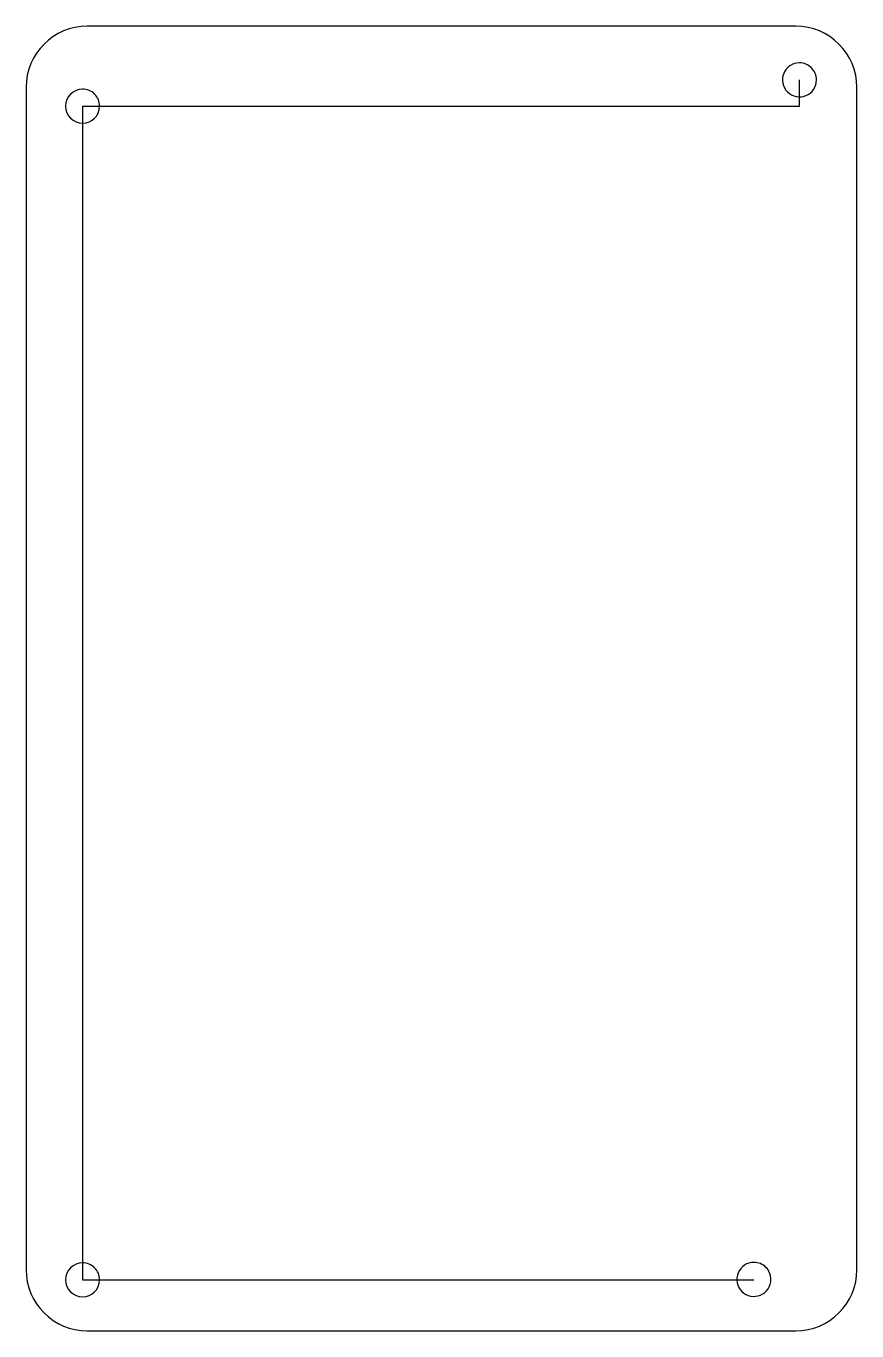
# Model space of a CAD drawing. Header units: millimetres. Extents: x 24.7 to 72.5, y 94.3 to 169.3.
import ezdxf

# ---------------------------------------------------------------- set-up
doc = ezdxf.new("R2010")
doc.units = ezdxf.units.MM
doc.layers.get('0').update_dxf_attribs({"linetype": 'CONTINUOUS'})

msp = doc.modelspace()

# ---------------------------------------------------------------- linework, layer by layer
at = {"color": 7}
for points in [[(68.976879, 169.306884), (28.204585, 169.306884)], [(27.940001, 164.703136), (69.188545, 164.703136), (69.188545, 166.211259)], [(24.685626, 165.787925), (24.685626, 97.790005)], [(72.495837, 97.790005), (72.495837, 165.787925)], [(27.940001, 164.703136), (27.940001, 97.207922), (66.569173, 97.207922)], [(28.204585, 94.271047), (68.976879, 94.271047)]]:
    msp.add_lwpolyline(points, dxfattribs=at)
for points in [[(69.188545, 167.190217)], [(27.940001, 165.682095)], [(27.940001, 98.18688)], [(66.569173, 98.213341)], [(28.204585, 94.271047)]]:
    msp.add_lwpolyline(points, close=True, dxfattribs=at)
for points in [[(28.204585, 169.306884), (26.273126, 169.306884), (24.685626, 167.719384), (24.685626, 165.787925)], [(72.495837, 165.787925), (72.495837, 167.719384), (70.908337, 169.306884), (68.976879, 169.306884)], [(68.284106, 166.58589), (68.132582, 166.220078), (68.216337, 165.799011), (68.496317, 165.519031)], [(69.188545, 167.190217), (68.792594, 167.190217), (68.43563, 166.951702), (68.284106, 166.58589)], [(69.880773, 166.903487), (69.697183, 167.087077), (69.448181, 167.190217), (69.188545, 167.190217)], [(70.167504, 166.211259), (70.167504, 166.470895), (70.064364, 166.719897), (69.880773, 166.903487)], [(69.563176, 165.306819), (69.928988, 165.458343), (70.167504, 165.815307), (70.167504, 166.211259)], [(27.940001, 165.682095), (27.399338, 165.682095), (26.961043, 165.2438), (26.961043, 164.703136)], [(28.63223, 165.395364), (28.448639, 165.578955), (28.199637, 165.682095), (27.940001, 165.682095)], [(28.91896, 164.703136), (28.91896, 164.962772), (28.81582, 165.211774), (28.63223, 165.395364)], [(68.496317, 165.519031), (68.776297, 165.23905), (69.197365, 165.155295), (69.563176, 165.306819)], [(26.961043, 164.703136), (26.961043, 164.162472), (27.399338, 163.724178), (27.940001, 163.724178)], [(27.940001, 163.724178), (28.480665, 163.724178), (28.91896, 164.162472), (28.91896, 164.703136)], [(24.685626, 97.790005), (24.685626, 95.858547), (26.273126, 94.271047), (28.204585, 94.271047)], [(27.940001, 98.18688), (27.399338, 98.18688), (26.961043, 97.748586), (26.961043, 97.207922)], [(28.63223, 97.90015), (28.448639, 98.08374), (28.199637, 98.18688), (27.940001, 98.18688)], [(28.91896, 97.207922), (28.91896, 97.467558), (28.81582, 97.71656), (28.63223, 97.90015)], [(65.664733, 97.609014), (65.513209, 97.243202), (65.596965, 96.822135), (65.876945, 96.542155)], [(66.569173, 98.213341), (66.173221, 98.213341), (65.816257, 97.974826), (65.664733, 97.609014)], [(67.261401, 97.926611), (67.077811, 98.110201), (66.828809, 98.213341), (66.569173, 98.213341)], [(67.548131, 97.234383), (67.548131, 97.494019), (67.444991, 97.743021), (67.261401, 97.926611)], [(68.976879, 94.271047), (70.908337, 94.271047), (72.495837, 95.858547), (72.495837, 97.790005)], [(26.961043, 97.207922), (26.961043, 96.667258), (27.399338, 96.228963), (27.940001, 96.228963)], [(27.940001, 96.228963), (28.480665, 96.228963), (28.91896, 96.667258), (28.91896, 97.207922)], [(66.943804, 96.329943), (67.309616, 96.481467), (67.548131, 96.838431), (67.548131, 97.234383)], [(65.876945, 96.542155), (66.156925, 96.262174), (66.577992, 96.178419), (66.943804, 96.329943)]]:
    msp.add_open_spline(points, degree=3, dxfattribs=at)

doc.saveas('drawing.dxf')
